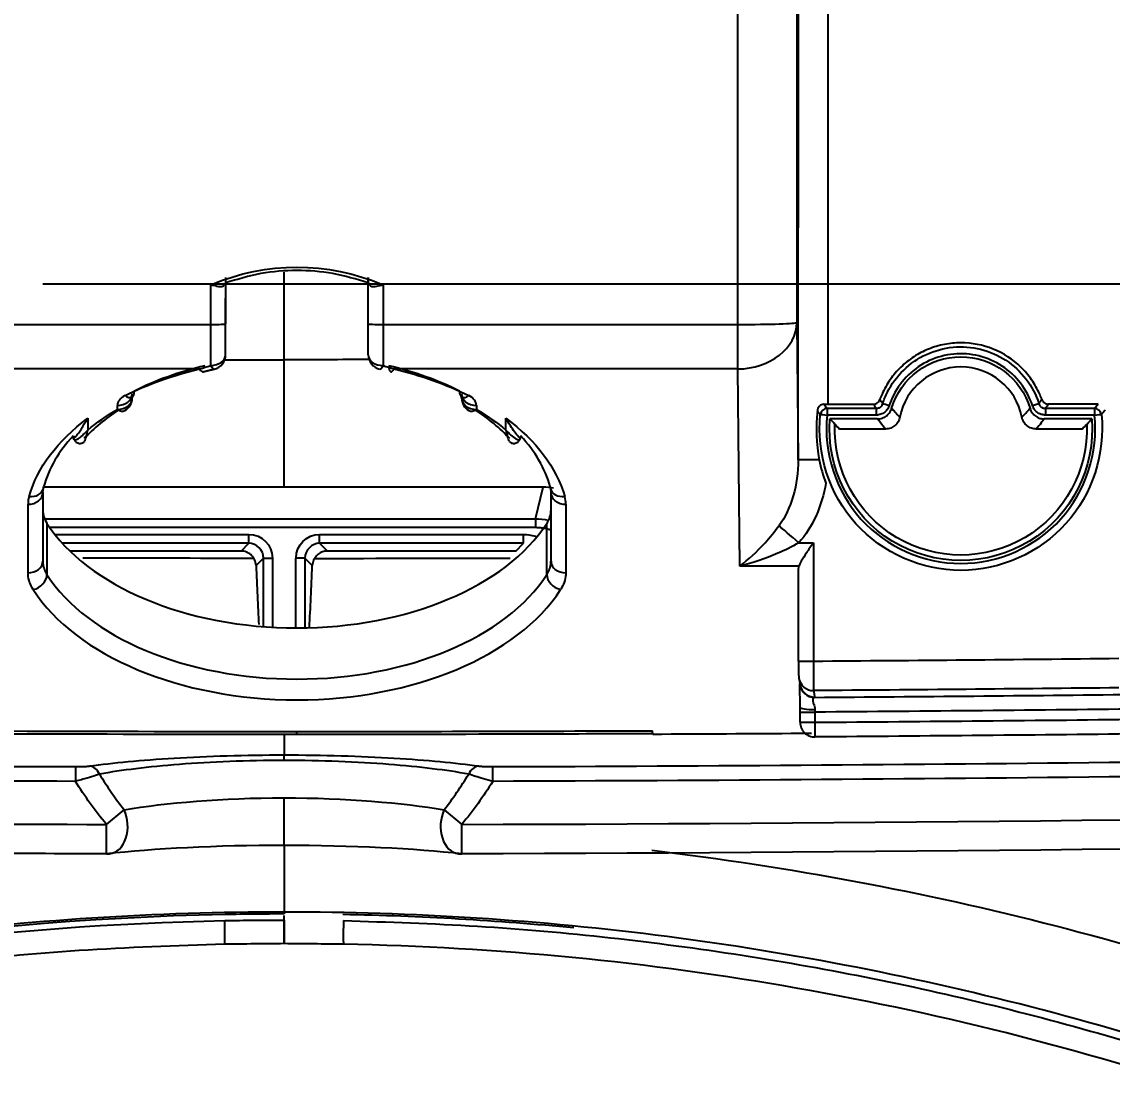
# Model space of a CAD drawing. Header units: millimetres. Extents: x 28 to 2974, y 8 to 3716.
# Drawn here: x 1849.58 to 1886.49, y 1207.43 to 1243.39 of the extents above; entities that cross this region are included whole.
import ezdxf

# ---------------------------------------------------------------- set-up
doc = ezdxf.new("R2010")
doc.units = ezdxf.units.MM
doc.layers.get('Defpoints').update_dxf_attribs({"linetype": 'CONTINUOUS'})
doc.layers.add('1LINE', color=7, linetype='CONTINUOUS')
doc.styles.add('Annotative', font='malgun.ttf')
doc.dimstyles.new('WOO', dxfattribs={"dimtxt": 20, "dimasz": 2, "dimexe": 1.25, "dimexo": 0.3, "dimgap": 1, "dimtad": 1, "dimdec": 1, "dimzin": 1, "dimdsep": 46, "dimtxsty": 'Annotative', "dimcen": 0, "dimclrd": 1, "dimclre": 1, "dimclrt": 2, "dimadec": 0, "dimazin": 0, "dimtfac": 1, "dimtdec": 1, "dimtofl": 0, "dimtmove": 0, "dimatfit": 3, "dimfxl": 0, "dimarcsym": 0})

# ---------------------------------------------------------------- blocks, each defined once
blk = doc.blocks.new('*D12')
at = {"layer": '1LINE', "color": 1, "lineweight": -2}
for p, q in [((1929.416, 1310.67), (2169.11, 1310.67)), ((2167.86, 1308.67), (2167.86, 861.29)), ((1858.761, 859.29), (2169.11, 859.29))]:
    blk.add_line(p, q, dxfattribs=at)
at = {"layer": '1LINE', "color": 1}
for points in [[(2167.527, 1308.67), (2168.193, 1308.67), (2167.86, 1310.67)], [(2167.527, 861.29), (2168.193, 861.29), (2167.86, 859.29)]]:
    blk.add_solid(points, dxfattribs=at)
at = {"layer": 'Defpoints', "color": 0}
for p in [(1929.116, 1310.67), (1858.461, 859.29), (2167.86, 859.29)]:
    blk.add_point(p, dxfattribs=at)
at = {"layer": '1LINE', "color": 2, "insert": (2156.473, 1084.98), "char_height": 20, "attachment_point": 5, "rotation": 90, "style": 'Annotative'}
blk.add_mtext('451', dxfattribs=at)
blk = doc.blocks.new('*D13')
at = {"layer": '1LINE', "color": 1, "lineweight": -2}
for p, q in [((1929.416, 1349.07), (2224.099, 1349.07)), ((2222.849, 1347.07), (2222.849, 861.29)), ((1858.761, 859.29), (2224.099, 859.29))]:
    blk.add_line(p, q, dxfattribs=at)
at = {"layer": '1LINE', "color": 1}
for points in [[(2222.516, 1347.07), (2223.183, 1347.07), (2222.849, 1349.07)], [(2222.516, 861.29), (2223.183, 861.29), (2222.849, 859.29)]]:
    blk.add_solid(points, dxfattribs=at)
at = {"layer": 'Defpoints', "color": 0}
for p in [(1929.116, 1349.07), (1858.461, 859.29), (2222.849, 859.29)]:
    blk.add_point(p, dxfattribs=at)
at = {"layer": '1LINE', "color": 2, "insert": (2211.517, 1104.18), "char_height": 20, "attachment_point": 5, "rotation": 90, "style": 'Annotative'}
blk.add_mtext('490', dxfattribs=at)

msp = doc.modelspace()

# ---------------------------------------------------------------- linework, layer by layer
at = {"layer": '1LINE', "linetype": 'Continuous'}
for p, q in [((1875.861, 1228.566), (1875.87, 1257.907)), ((1876.87, 1257.906), (1876.862, 1230.45)), ((1875.811, 1249.559), (1875.811, 1233.217)), ((1873.811, 1233.148), (1873.811, 1249.49)), ((1930.293, 1234.511), (1850.293, 1234.511)), ((1855.978, 1233.148), (1855.978, 1234.492)), ((1856.478, 1234.737), (1856.478, 1233.165)), ((1861.308, 1233.165), (1861.308, 1234.739)), ((1861.308, 1234.738), (1861.308, 1234.551)), ((1861.808, 1234.492), (1861.808, 1233.148)), ((1856.479, 1232.123), (1856.479, 1234.04)), ((1843.976, 1233.148), (1855.978, 1233.148)), ((1861.808, 1233.148), (1873.811, 1233.148)), ((1873.811, 1231.641), (1873.811, 1233.148)), ((1875.811, 1233.217), (1875.861, 1228.566)), ((1858.461, 1227.637), (1858.461, 1231.955)), ((1855.602, 1231.641), (1843.976, 1231.641)), ((1873.811, 1231.641), (1862.184, 1231.641)), ((1873.883, 1224.967), (1873.811, 1231.641)), ((1853.318, 1230.8), (1853.318, 1230.665)), ((1864.468, 1230.666), (1864.468, 1230.8)), ((1852.818, 1230.271), (1852.818, 1230.406)), ((1853.275, 1230.672), (1853.3, 1230.687)), ((1864.486, 1230.687), (1864.512, 1230.672)), ((1864.968, 1230.406), (1864.968, 1230.272)), ((1876.862, 1230.45), (1878.403, 1230.45)), ((1886.013, 1230.45), (1884.326, 1230.45)), ((1876.838, 1230.313), (1876.838, 1230.081)), ((1876.838, 1230.313), (1878.501, 1230.313)), ((1878.501, 1230.081), (1876.838, 1230.081)), ((1878.501, 1230.313), (1878.501, 1230.081)), ((1884.228, 1230.313), (1884.228, 1230.081)), ((1884.228, 1230.313), (1885.891, 1230.313)), ((1885.891, 1230.081), (1884.228, 1230.081)), ((1885.891, 1230.313), (1885.891, 1230.081)), ((1851.818, 1229.972), (1851.818, 1229.573)), ((1865.968, 1229.574), (1865.968, 1229.972)), ((1878.544, 1229.95), (1876.931, 1229.95)), ((1885.798, 1229.95), (1884.185, 1229.95)), ((1851.318, 1229.347), (1851.318, 1229.38)), ((1866.468, 1229.38), (1866.468, 1229.348)), ((1878.811, 1229.608), (1877.26, 1229.608)), ((1885.469, 1229.608), (1883.917, 1229.608)), ((1850.293, 1227.457), (1850.293, 1225.134)), ((1858.461, 1227.637), (1850.322, 1227.637)), ((1867.229, 1227.637), (1858.461, 1227.637)), ((1866.963, 1226.57), (1867.229, 1227.637)), ((1867.493, 1225.135), (1867.493, 1227.455)), ((1849.793, 1224.74), (1849.793, 1227.063)), ((1867.993, 1227.061), (1867.993, 1224.741)), ((1850.293, 1226.57), (1866.963, 1226.57)), ((1866.963, 1226.57), (1866.963, 1226.27)), ((1866.963, 1226.27), (1850.531, 1226.27)), ((1850.7, 1226.041), (1857.265, 1226.041)), ((1857.265, 1225.741), (1857.265, 1226.041)), ((1859.662, 1226.041), (1866.565, 1226.041)), ((1859.662, 1225.741), (1859.662, 1226.041)), ((1866.565, 1225.741), (1866.565, 1226.041)), ((1857.265, 1225.741), (1850.954, 1225.741)), ((1857.002, 1225.479), (1857.265, 1225.741)), ((1859.662, 1225.741), (1859.925, 1225.479)), ((1866.565, 1225.741), (1859.662, 1225.741)), ((1866.302, 1225.479), (1866.565, 1225.741)), ((1875.878, 1225.755), (1876.373, 1225.755)), ((1876.373, 1225.755), (1876.372, 1221.753)), ((1857.002, 1225.479), (1851.208, 1225.479)), ((1857.765, 1225.241), (1857.513, 1224.99)), ((1857.765, 1222.92), (1857.765, 1225.241)), ((1857.765, 1225.241), (1858.065, 1225.241)), ((1858.065, 1225.241), (1858.065, 1222.9)), ((1859.162, 1225.241), (1858.862, 1225.241)), ((1858.862, 1222.877), (1858.862, 1225.241)), ((1859.414, 1224.99), (1859.162, 1225.241)), ((1859.162, 1225.241), (1859.162, 1222.879)), ((1866.302, 1225.479), (1859.925, 1225.479)), ((1875.887, 1224.967), (1873.883, 1224.967)), ((1875.872, 1221.754), (1875.873, 1224.874)), ((1875.916, 1220.965), (1875.915, 1220.986)), ((1875.924, 1220.197), (1875.916, 1220.965)), ((1875.924, 1219.684), (1875.924, 1220.027)), ((1875.924, 1220.027), (1876.424, 1220.027)), ((1876.424, 1220.027), (1876.424, 1219.684)), ((1875.924, 1219.684), (1876.424, 1219.684)), ((1876.424, 1219.684), (1876.427, 1219.184)), ((1870.934, 1219.273), (1870.932, 1219.398)), ((1851.399, 1218.18), (1851.397, 1217.683)), ((1865.525, 1217.683), (1865.524, 1218.18)), ((1852.45, 1216.225), (1853.045, 1216.72)), ((1863.877, 1216.72), (1864.472, 1216.225)), ((1852.447, 1215.225), (1852.45, 1216.225)), ((1864.475, 1215.225), (1864.472, 1216.225))]:
    msp.add_line(p, q, dxfattribs=at)
for centre, radius, start, end in [((1855.979, 1232.123), 0.5, 282.9182, 0), ((1861.809, 1232.123), 0.5, 180.0696, 257.0782), ((1881.364, 1229.608), 2.102, 11.0661, 168.9339), ((1852.818, 1230.665), 0.5, 300.4341, 0), ((1864.968, 1230.666), 0.5, 180, 239.5692), ((1876.424, 1219.684), 0.5, 179.9825, 270.4104), ((1852.45, 1216.225), 1, 269.8562, 276.0954), ((1864.472, 1216.225), 1, 263.9046, 270.1438)]:
    msp.add_arc(centre, radius, start, end, dxfattribs=at)
at = {"layer": '1LINE', "linetype": 'Continuous', "extrusion": (0, 0, -1)}
for radius, start, end in [(2.444, 16.6111, 163.3889), (4.447, 175.587, 4.413), (4.264, 177.8662, 2.1338)]:
    msp.add_arc((-1881.364, 1229.608), radius, start, end, dxfattribs=at)
for centre, major_axis, ratio, start_param, end_param in [((1858.893, 1217.644), (0, 17.446), 0.643111, 6.020324, 6.545956), ((1856.479, 1233.217), (0.001, -1.5), 0.000657, 0.753374, 1.535977), ((1861.309, 1233.217), (0.001, -1.5), 0.000657, 0.752898, 1.535977), ((1858.893, 1226.352), (9.2, 0), 0.615661, 4.0278, 4.346589), ((1858.893, 1226.352), (9.2, 0), 0.615661, 5.078189, 5.396974), ((1876.862, 1230.05), (1, 0), 0.4, 4.569444, 4.712535), ((1858.893, 1226.352), (8.8, 0), 0.615661, 3.778392, 3.950393), ((1858.893, 1226.352), (8.8, 0), 0.615661, 5.474313, 5.646299), ((1858.893, 1226.352), (9.2, 0), 0.615661, 3.314769, 3.835078), ((1858.893, 1226.352), (9.2, 0), 0.615661, 5.589696, 6.110383), ((1873.861, 1228.587), (0.033, -3.019), 0.662435, 4.726546, 5.559645), ((1873.861, 1228.587), (0.041, -3.807), 0.787989, 4.934779, 5.559645), ((1857.265, 1225.241), (0.566, 0.566), 0.999924, 5.497825, 7.068545), ((1859.663, 1225.241), (0.566, -0.566), 0.999924, 2.356233, 3.926953), ((1866.564, 1224.741), (-0.919, -0.919), 0.999924, 2.356233, 2.714404), ((1876.373, 1224.877), (0.5, 0), 0.781289, 3.133484, 3.375648)]:
    msp.add_ellipse(centre, major_axis=major_axis, ratio=ratio, start_param=start_param, end_param=end_param, dxfattribs=at)
at = {"layer": '1LINE', "linetype": 'Continuous'}
for centre, major_axis, ratio, start_param, end_param in [((1855.978, 1233.165), (0.5, 0), 0.034812, 4.71237, 6.282528), ((1861.808, 1233.165), (0.5, 0), 0.034812, 3.140935, 4.71237), ((1873.811, 1233.217), (-2, 0), 0.034812, 1.570796, 3.132847), ((1873.811, 1233.217), (-2, -0.022), 0.787993, 1.562244, 3.127436), ((1855.979, 1232.123), (0.5, 0.001), 0.729385, 4.711502, 6.282225), ((1861.809, 1232.123), (0.5, 0.001), 0.72971, 3.140632, 4.711501), ((1855.602, 1232.035), (0.115, -0.487), 0.281869, 5.586499, 6.322334), ((1855.979, 1232.123), (0.112, -0.487), 0.231864, 5.503201, 6.283221), ((1861.809, 1232.123), (0.112, 0.487), 0.232128, 3.141558, 3.92114), ((1862.184, 1232.035), (0.115, 0.487), 0.281869, 2.42527, 3.838279), ((1852.818, 1230.8), (0.5, 0), 0.788011, 4.712387, 6.283185), ((1853.518, 1230.406), (-0.7, 0), 0.615661, 5.396978, 6.283187), ((1853.076, 1231.134), (0.225, -0.447), 0.498302, 5.493541, 6.302848), ((1853.076, 1231.134), (0.225, -0.447), 0.498302, 0.019668, 0.781154), ((1864.711, 1231.134), (0.225, 0.447), 0.4983, 2.36044, 3.141191), ((1864.968, 1230.8), (0.5, 0), 0.788011, 3.141592, 4.712387), ((1864.711, 1231.134), (0.225, 0.447), 0.4983, 3.141206, 3.931235), ((1864.268, 1230.406), (-0.7, 0), 0.615661, 3.141594, 4.027804), ((1852.818, 1230.665), (0.5, 0), 0.788011, 4.712387, 6.283185), ((1864.968, 1230.666), (0.5, 0), 0.788011, 3.141593, 4.712387), ((1878.942, 1230.401), (-0.238, 0.078), 0.000006, 0.380485, 1.570798), ((1883.787, 1230.401), (0.238, 0.078), 0.000006, 4.712387, 5.90268), ((1852.818, 1230.665), (0.253, -0.431), 0.544017, 5.459377, 6.283162), ((1864.968, 1230.666), (0.253, 0.431), 0.543975, 3.141612, 3.965367), ((1876.838, 1230.081), (0.186, 0.167), 0.880524, 0.900315, 2.241282), ((1876.838, 1230.081), (0.249, -0.026), 0.000006, 3.521932, 4.71233), ((1885.891, 1230.081), (-0.186, 0.167), 0.880491, 4.041749, 5.383031), ((1885.891, 1230.081), (0.249, 0.026), 0.000006, 4.712463, 5.902889), ((1876.861, 1228.566), (-1, 0), 0.000006, 5.005123, 6.274469), ((1849.793, 1227.457), (0.5, 0), 0.788011, 4.712387, 6.283185), ((1849.831, 1227.722), (0.481, -0.137), 0.776224, 4.929463, 6.292444), ((1849.831, 1227.722), (0.481, -0.137), 0.776224, 0.009264, 0.217077), ((1867.956, 1227.72), (-0.481, -0.136), 0.776275, 6.066564, 6.273958), ((1867.956, 1227.72), (-0.481, -0.136), 0.776275, 6.273957, 7.637358), ((1867.993, 1227.455), (-0.5, 0), 0.788011, 0, 1.570794), ((1852.293, 1227.063), (-2.5, 0), 0.615661, 6.110009, 6.283187), ((1865.493, 1227.061), (-2.5, 0), 0.615661, 3.141594, 3.314395), ((1858.893, 1228.479), (-9.1, 0), 0.615661, 0.377636, 2.764166), ((1875.878, 1225.755), (-0.753, 0.658), 0.000005, 4.712393, 5.803574), ((1849.793, 1225.134), (0.5, 0), 0.788011, 4.712387, 6.283185), ((1867.993, 1225.135), (-0.5, 0), 0.788011, 0, 1.570794), ((1849.97, 1224.567), (0.42, 0.271), 0.732486, 4.271434, 5.84223), ((1858.893, 1226.746), (9.1, 0), 0.615661, 3.519231, 5.905761), ((1867.817, 1224.568), (-0.42, 0.271), 0.732548, 0.440747, 2.011543), ((1858.893, 1226.352), (-9.6, 0), 0.615661, 0.377638, 2.764168), ((1876.372, 1221.753), (0.5, 0), 0.000006, 3.132649, 4.712389), ((1876.376, 1221.254), (0.493, 0.086), 0.998718, 2.968572, 3.141512), ((1876.376, 1221.254), (0.493, 0.086), 0.998718, 3.141507, 4.547222), ((1876.41, 1221.026), (0.265, -0.424), 0.99549, 4.276202, 5.728842), ((1876.415, 1221.032), (0.493, 0.086), 0.998718, 3.141511, 4.547236), ((1876.424, 1220.197), (0.5, 0.001), 0.170269, 3.132748, 4.7134), ((1851.87, 1217.704), (-0.068, 0.495), 0.791053, 5.070539, 6.108694), ((1865.052, 1217.704), (-0.068, -0.495), 0.791053, 3.316084, 4.354239), ((1852.45, 1216.225), (0.106, -0.994), 0.713221, 0.000028, 2.013905), ((1864.472, 1216.225), (-0.106, -0.994), 0.713221, 4.26928, 6.283157)]:
    msp.add_ellipse(centre, major_axis=major_axis, ratio=ratio, start_param=start_param, end_param=end_param, dxfattribs=at)
for points, knots in [([(1861.308, 1234.554), (1860.911, 1234.674), (1860.123, 1234.911), (1858.893, 1235.005), (1857.662, 1234.911), (1856.875, 1234.673), (1856.478, 1234.553)], [0, 0, 0, 0, 0.252159, 0.499995, 0.747833, 1, 1, 1, 1]), ([(1855.978, 1234.492), (1856.012, 1234.486), (1856.123, 1234.468), (1856.281, 1234.418), (1856.41, 1234.436), (1856.441, 1234.512), (1856.455, 1234.545)], [0, 0, 0, 0, 0.157878, 0.508481, 0.782783, 1, 1, 1, 1]), ([(1861.331, 1234.546), (1861.345, 1234.512), (1861.376, 1234.436), (1861.503, 1234.421), (1861.664, 1234.457), (1861.772, 1234.484), (1861.808, 1234.492)], [0, 0, 0, 0, 0.217337, 0.491816, 0.835272, 1, 1, 1, 1]), ([(1884.107, 1230.603), (1884.085, 1230.667), (1884.059, 1230.729), (1883.956, 1230.961), (1883.865, 1231.123), (1883.652, 1231.43), (1883.528, 1231.575), (1883.127, 1231.963), (1882.808, 1232.172), (1882.109, 1232.454), (1881.74, 1232.526), (1881.175, 1232.526), (1880.988, 1232.508), (1880.624, 1232.437), (1880.442, 1232.383), (1880.094, 1232.242), (1879.929, 1232.156), (1879.617, 1231.953), (1879.468, 1231.834), (1879.2, 1231.574), (1879.079, 1231.433), (1878.864, 1231.125), (1878.772, 1230.96), (1878.669, 1230.729), (1878.644, 1230.667), (1878.621, 1230.603)], [0, 0, 0, 0, 0.028151, 0.028151, 0.106782, 0.106782, 0.185413, 0.185413, 0.342675, 0.342675, 0.499938, 0.499938, 0.578569, 0.578569, 0.6572, 0.6572, 0.735831, 0.735831, 0.814462, 0.814462, 0.893093, 0.893093, 0.971724, 0.971724, 1, 1, 1, 1]), ([(1878.722, 1230.473), (1878.764, 1230.603), (1878.816, 1230.731), (1879.017, 1231.131), (1879.206, 1231.389), (1879.652, 1231.822), (1879.916, 1232.003), (1880.481, 1232.263), (1880.79, 1232.347), (1881.409, 1232.406), (1881.729, 1232.383), (1882.334, 1232.233), (1882.628, 1232.105), (1883.149, 1231.764), (1883.383, 1231.546), (1883.761, 1231.052), (1883.91, 1230.769), (1884.007, 1230.473)], [0, 0, 0, 0, 0.058481, 0.058481, 0.192764, 0.192764, 0.327361, 0.327361, 0.461624, 0.461624, 0.596313, 0.596313, 0.731129, 0.731129, 0.865452, 0.865452, 1, 1, 1, 1]), ([(1883.787, 1230.401), (1883.698, 1230.672), (1883.561, 1230.932), (1883.214, 1231.384), (1883, 1231.584), (1882.522, 1231.897), (1882.253, 1232.014), (1881.698, 1232.151), (1881.405, 1232.173), (1880.838, 1232.118), (1880.555, 1232.042), (1880.037, 1231.803), (1879.795, 1231.637), (1879.386, 1231.24), (1879.213, 1231.004), (1879.029, 1230.637), (1878.981, 1230.52), (1878.942, 1230.401)], [0, 0, 0, 0, 0.134539, 0.134539, 0.268888, 0.268888, 0.403716, 0.403716, 0.538389, 0.538389, 0.672659, 0.672659, 0.807244, 0.807244, 0.941557, 0.941557, 1, 1, 1, 1]), ([(1876.719, 1230.446), (1876.696, 1230.445), (1876.672, 1230.439), (1876.629, 1230.421), (1876.608, 1230.408), (1876.573, 1230.376), (1876.558, 1230.357), (1876.532, 1230.312), (1876.521, 1230.286), (1876.512, 1230.247), (1876.509, 1230.234), (1876.508, 1230.222)], [0, 0, 0, 0, 0.212275, 0.212275, 0.424111, 0.424111, 0.642114, 0.642114, 0.886811, 0.886811, 1, 1, 1, 1]), ([(1876.719, 1230.446), (1876.729, 1230.435), (1876.739, 1230.424), (1876.778, 1230.38), (1876.808, 1230.346), (1876.838, 1230.313)], [0, 0, 0, 0, 0.249293, 0.249293, 1, 1, 1, 1]), ([(1878.403, 1230.45), (1878.429, 1230.45), (1878.456, 1230.455), (1878.505, 1230.472), (1878.529, 1230.485), (1878.569, 1230.517), (1878.586, 1230.536), (1878.608, 1230.572), (1878.616, 1230.588), (1878.621, 1230.603)], [0, 0, 0, 0, 0.276801, 0.276801, 0.554401, 0.554401, 0.822508, 0.822508, 1, 1, 1, 1]), ([(1878.501, 1230.313), (1878.49, 1230.329), (1878.478, 1230.345), (1878.454, 1230.378), (1878.442, 1230.396), (1878.421, 1230.426), (1878.412, 1230.438), (1878.403, 1230.45)], [0, 0, 0, 0, 0.347565, 0.347565, 0.730744, 0.730744, 1, 1, 1, 1]), ([(1878.501, 1230.313), (1878.528, 1230.311), (1878.556, 1230.313), (1878.602, 1230.326), (1878.621, 1230.335), (1878.643, 1230.349), (1878.648, 1230.353), (1878.67, 1230.371), (1878.685, 1230.39), (1878.698, 1230.412), (1878.699, 1230.414), (1878.71, 1230.434), (1878.717, 1230.454), (1878.722, 1230.473)], [0, 0, 0, 0, 0.277003, 0.277003, 0.480586, 0.480586, 0.539452, 0.539452, 0.769035, 0.769035, 0.795591, 0.795591, 1, 1, 1, 1]), ([(1878.942, 1230.401), (1878.93, 1230.365), (1878.914, 1230.329), (1878.867, 1230.253), (1878.833, 1230.214), (1878.753, 1230.15), (1878.705, 1230.124), (1878.606, 1230.09), (1878.553, 1230.081), (1878.501, 1230.081)], [0, 0, 0, 0, 0.197846, 0.197846, 0.458865, 0.458865, 0.729849, 0.729849, 1, 1, 1, 1]), ([(1878.621, 1230.603), (1878.621, 1230.603), (1878.622, 1230.603), (1878.63, 1230.592), (1878.639, 1230.58), (1878.661, 1230.552), (1878.674, 1230.535), (1878.698, 1230.503), (1878.71, 1230.488), (1878.722, 1230.473)], [0, 0, 0, 0, 0.000094, 0.000094, 0.269265, 0.269265, 0.652484, 0.652484, 1, 1, 1, 1]), ([(1884.228, 1230.081), (1884.189, 1230.081), (1884.151, 1230.086), (1884.064, 1230.107), (1884.017, 1230.127), (1883.93, 1230.183), (1883.891, 1230.22), (1883.828, 1230.303), (1883.803, 1230.351), (1883.787, 1230.401)], [0, 0, 0, 0, 0.197457, 0.197457, 0.458591, 0.458591, 0.729714, 0.729714, 1, 1, 1, 1]), ([(1884.007, 1230.473), (1884.012, 1230.48), (1884.017, 1230.486), (1884.035, 1230.509), (1884.048, 1230.526), (1884.074, 1230.559), (1884.086, 1230.576), (1884.102, 1230.596), (1884.105, 1230.6), (1884.107, 1230.603), (1884.107, 1230.603), (1884.107, 1230.603)], [0, 0, 0, 0, 0.148414, 0.148414, 0.531607, 0.531607, 0.914872, 0.914872, 0.999907, 0.999907, 1, 1, 1, 1]), ([(1884.007, 1230.473), (1884.013, 1230.447), (1884.024, 1230.421), (1884.051, 1230.381), (1884.065, 1230.366), (1884.086, 1230.349), (1884.091, 1230.346), (1884.115, 1230.33), (1884.137, 1230.322), (1884.162, 1230.316), (1884.165, 1230.316), (1884.187, 1230.312), (1884.208, 1230.311), (1884.228, 1230.313)], [0, 0, 0, 0, 0.277234, 0.277234, 0.480838, 0.480838, 0.539772, 0.539772, 0.770334, 0.770334, 0.796107, 0.796107, 1, 1, 1, 1]), ([(1884.107, 1230.603), (1884.116, 1230.579), (1884.129, 1230.555), (1884.162, 1230.515), (1884.182, 1230.497), (1884.227, 1230.47), (1884.251, 1230.461), (1884.292, 1230.452), (1884.309, 1230.45), (1884.326, 1230.45)], [0, 0, 0, 0, 0.276939, 0.276939, 0.554679, 0.554679, 0.822922, 0.822922, 1, 1, 1, 1]), ([(1884.326, 1230.45), (1884.323, 1230.446), (1884.32, 1230.443), (1884.305, 1230.421), (1884.293, 1230.404), (1884.268, 1230.369), (1884.255, 1230.351), (1884.238, 1230.327), (1884.233, 1230.32), (1884.228, 1230.313)], [0, 0, 0, 0, 0.085171, 0.085171, 0.468369, 0.468369, 0.851566, 0.851566, 1, 1, 1, 1]), ([(1885.891, 1230.313), (1885.921, 1230.346), (1885.951, 1230.38), (1885.991, 1230.425), (1886.002, 1230.438), (1886.013, 1230.45)], [0, 0, 0, 0, 0.728335, 0.728335, 1, 1, 1, 1]), ([(1858.461, 859.29), (1845.948, 859.283), (1833.459, 860.712), (1809.104, 866.4), (1797.472, 870.56), (1775.293, 881.515), (1764.734, 888.494), (1750.403, 900.581), (1745.888, 904.825), (1737.195, 913.585), (1733.032, 918.115), (1721.051, 932.12), (1713.747, 942.016), (1700.442, 962.872), (1694.421, 973.891), (1683.891, 996.439), (1679.396, 1007.898), (1671.757, 1031.135), (1668.598, 1042.91), (1663.638, 1066.78), (1661.818, 1078.869), (1659.316, 1103.31), (1658.652, 1115.674), (1658.128, 1140.267), (1658.258, 1152.49), (1658.853, 1176.822), (1659.291, 1188.933), (1660.26, 1210.736), (1660.788, 1220.441), (1661.424, 1230.111)], [0, 0, 0, 0, 0.078081, 0.078081, 0.156162, 0.156162, 0.234242, 0.234242, 0.273283, 0.273283, 0.312323, 0.312323, 0.390404, 0.390404, 0.468485, 0.468485, 0.546565, 0.546565, 0.624646, 0.624646, 0.702727, 0.702727, 0.780808, 0.780808, 0.858888, 0.858888, 0.936969, 0.936969, 1, 1, 1, 1]), ([(2055.505, 1230), (2056.142, 1220.292), (2056.671, 1210.549), (2057.64, 1188.675), (2058.078, 1176.54), (2058.667, 1152.216), (2058.792, 1140.025), (2058.264, 1115.589), (2057.61, 1103.349), (2055.098, 1078.821), (2053.258, 1066.591), (2045.67, 1030.277), (2037.844, 1006.559), (2022.108, 973.151), (2016.175, 962.342), (2002.781, 941.455), (1995.422, 931.543), (1983.4, 917.573), (1979.229, 913.06), (1970.531, 904.346), (1966.019, 900.131), (1951.717, 888.158), (1941.263, 881.29), (1918.911, 870.34), (1907.073, 866.183), (1883.121, 860.676), (1870.911, 859.283), (1858.461, 859.29)], [0, 0, 0, 0, 0.063029, 0.063029, 0.14111, 0.14111, 0.219191, 0.219191, 0.297272, 0.297272, 0.375352, 0.375352, 0.531514, 0.531514, 0.609595, 0.609595, 0.687676, 0.687676, 0.726717, 0.726717, 0.765757, 0.765757, 0.843838, 0.843838, 0.921919, 0.921919, 1, 1, 1, 1]), ([(1886.122, 1230.105), (1886.261, 1228.773), (1885.812, 1227.4), (1884.03, 1225.418), (1882.705, 1224.826), (1880.029, 1224.823), (1878.714, 1225.404), (1876.91, 1227.405), (1876.466, 1228.766), (1876.607, 1230.105)], [0, 0, 0, 0, 0.25, 0.25, 0.5, 0.5, 0.75, 0.75, 1, 1, 1, 1]), ([(1876.607, 1230.105), (1876.577, 1230.14), (1876.547, 1230.175), (1876.515, 1230.214), (1876.511, 1230.218), (1876.508, 1230.222)], [0, 0, 0, 0, 0.897355, 0.897355, 1, 1, 1, 1]), ([(1876.838, 1230.081), (1876.704, 1228.81), (1877.126, 1227.513), (1878.842, 1225.609), (1880.093, 1225.056), (1882.64, 1225.057), (1883.9, 1225.621), (1885.596, 1227.506), (1886.024, 1228.813), (1885.891, 1230.081)], [0, 0, 0, 0, 0.25, 0.25, 0.5, 0.5, 0.75, 0.75, 1, 1, 1, 1]), ([(1878.544, 1229.95), (1878.6, 1229.95), (1878.656, 1229.96), (1878.762, 1229.997), (1878.812, 1230.025), (1878.899, 1230.095), (1878.937, 1230.138), (1878.991, 1230.223), (1879.009, 1230.264), (1879.022, 1230.307)], [0, 0, 0, 0, 0.263628, 0.263628, 0.527273, 0.527273, 0.790687, 0.790687, 1, 1, 1, 1]), ([(1879.301, 1230.012), (1879.291, 1229.957), (1879.27, 1229.903), (1879.214, 1229.807), (1879.177, 1229.763), (1879.091, 1229.69), (1879.042, 1229.661), (1878.933, 1229.62), (1878.872, 1229.608), (1878.811, 1229.608)], [0, 0, 0, 0, 0.244849, 0.244849, 0.489718, 0.489718, 0.734324, 0.734324, 1, 1, 1, 1]), ([(1879.022, 1230.307), (1879.057, 1230.268), (1879.093, 1230.228), (1879.185, 1230.13), (1879.242, 1230.07), (1879.301, 1230.012)], [0, 0, 0, 0, 0.392739, 0.392739, 1, 1, 1, 1]), ([(1883.427, 1230.012), (1883.487, 1230.07), (1883.544, 1230.13), (1883.636, 1230.228), (1883.672, 1230.268), (1883.707, 1230.307)], [0, 0, 0, 0, 0.607261, 0.607261, 1, 1, 1, 1]), ([(1883.917, 1229.608), (1883.862, 1229.608), (1883.805, 1229.618), (1883.699, 1229.655), (1883.649, 1229.683), (1883.562, 1229.752), (1883.524, 1229.795), (1883.462, 1229.894), (1883.439, 1229.952), (1883.427, 1230.012)], [0, 0, 0, 0, 0.244849, 0.244849, 0.489718, 0.489718, 0.734325, 0.734325, 1, 1, 1, 1]), ([(1883.707, 1230.307), (1883.723, 1230.253), (1883.748, 1230.202), (1883.814, 1230.111), (1883.855, 1230.071), (1883.947, 1230.007), (1883.999, 1229.983), (1884.095, 1229.956), (1884.14, 1229.95), (1884.185, 1229.95)], [0, 0, 0, 0, 0.263628, 0.263628, 0.527273, 0.527273, 0.790687, 0.790687, 1, 1, 1, 1]), ([(1886.243, 1230.248), (1886.243, 1230.248), (1886.243, 1230.248), (1886.233, 1230.235), (1886.222, 1230.222), (1886.181, 1230.175), (1886.152, 1230.14), (1886.122, 1230.105)], [0, 0, 0, 0, 0.00009, 0.00009, 0.271583, 0.271583, 1, 1, 1, 1]), ([(1851.319, 1229.38), (1851.327, 1229.357), (1851.348, 1229.291), (1851.425, 1229.372), (1851.544, 1229.526), (1851.679, 1229.752), (1851.787, 1229.923), (1851.818, 1229.972)], [0, 0, 0, 0, 0.086823, 0.248719, 0.498044, 0.85369, 1, 1, 1, 1]), ([(1866.468, 1229.38), (1866.463, 1229.354), (1866.448, 1229.285), (1866.368, 1229.364), (1866.264, 1229.499), (1866.116, 1229.715), (1866.019, 1229.885), (1865.968, 1229.972)], [0, 0, 0, 0, 0.08608, 0.230846, 0.499543, 0.74257, 1, 1, 1, 1]), ([(1878.811, 1229.608), (1878.754, 1229.677), (1878.699, 1229.747), (1878.611, 1229.861), (1878.577, 1229.906), (1878.544, 1229.95)], [0, 0, 0, 0, 0.607271, 0.607271, 1, 1, 1, 1]), ([(1884.185, 1229.95), (1884.152, 1229.906), (1884.118, 1229.861), (1884.03, 1229.747), (1883.974, 1229.677), (1883.917, 1229.608)], [0, 0, 0, 0, 0.392729, 0.392729, 1, 1, 1, 1]), ([(1851.318, 1229.347), (1851.323, 1229.316), (1851.335, 1229.241), (1851.412, 1229.239), (1851.565, 1229.31), (1851.715, 1229.466), (1851.818, 1229.573)], [0, 0, 0, 0, 0.114012, 0.275504, 0.49937, 1, 1, 1, 1]), ([(1851.354, 1229.251), (1851.36, 1229.234), (1851.379, 1229.203), (1851.42, 1229.162), (1851.472, 1229.134), (1851.53, 1229.121), (1851.587, 1229.123), (1851.651, 1229.142), (1851.69, 1229.169), (1851.712, 1229.191)], [0, 0, 0, 0, 0.128681, 0.265577, 0.405802, 0.543853, 0.674862, 0.7955, 1, 1, 1, 1]), ([(1851.716, 1229.196), (1851.724, 1229.211), (1851.734, 1229.238), (1851.766, 1229.345), (1851.791, 1229.448), (1851.818, 1229.573)], [0, 0, 0, 0, 0.311452, 0.311452, 1, 1, 1, 1]), ([(1865.968, 1229.574), (1866.01, 1229.529), (1866.114, 1229.417), (1866.26, 1229.293), (1866.379, 1229.234), (1866.454, 1229.246), (1866.464, 1229.317), (1866.468, 1229.348)], [0, 0, 0, 0, 0.198108, 0.500758, 0.750992, 0.892984, 1, 1, 1, 1]), ([(1865.968, 1229.574), (1865.996, 1229.448), (1866.021, 1229.345), (1866.053, 1229.239), (1866.062, 1229.211), (1866.071, 1229.197)], [0, 0, 0, 0, 0.688579, 0.688579, 1, 1, 1, 1]), ([(1866.075, 1229.191), (1866.097, 1229.169), (1866.135, 1229.143), (1866.2, 1229.124), (1866.256, 1229.121), (1866.315, 1229.134), (1866.367, 1229.163), (1866.408, 1229.203), (1866.426, 1229.234), (1866.433, 1229.251)], [0, 0, 0, 0, 0.204495, 0.325132, 0.456139, 0.594189, 0.734416, 0.871314, 1, 1, 1, 1]), ([(1850.293, 1226.868), (1850.293, 1226.828), (1850.296, 1226.789), (1850.309, 1226.711), (1850.318, 1226.672), (1850.354, 1226.559), (1850.389, 1226.485), (1850.434, 1226.414)], [0, 0, 0, 0, 0.253135, 0.253135, 0.506271, 0.506271, 1, 1, 1, 1]), ([(1867.353, 1226.415), (1867.376, 1226.451), (1867.397, 1226.488), (1867.432, 1226.564), (1867.447, 1226.602), (1867.482, 1226.716), (1867.493, 1226.792), (1867.493, 1226.869)], [0, 0, 0, 0, 0.25313, 0.25313, 0.506261, 0.506261, 1, 1, 1, 1]), ([(1873.883, 1224.967), (1873.885, 1224.969), (1873.887, 1224.97), (1874.172, 1225.187), (1874.459, 1225.452), (1874.897, 1225.937), (1875.058, 1226.131), (1875.21, 1226.339)], [0, 0, 0, 0, 0.004191, 0.004191, 0.635655, 0.635655, 1, 1, 1, 1]), ([(1664.649, 1226.015), (1663.908, 1214.06), (1663.323, 1202.055), (1661.956, 1166.671), (1661.257, 1143.218), (1662.555, 1107.901), (1663.409, 1096.075), (1666.27, 1072.533), (1668.254, 1060.877), (1673.521, 1037.841), (1676.796, 1026.459), (1684.638, 1003.972), (1689.224, 992.885), (1699.694, 971.425), (1705.551, 961.091), (1718.59, 941.265), (1725.798, 931.742), (1737.613, 918.264), (1741.691, 913.929), (1750.146, 905.601), (1754.512, 901.593), (1763.674, 894.065), (1768.468, 890.542), (1778.562, 884.066), (1783.832, 881.126), (1800.056, 873.305), (1811.262, 869.413), (1834.413, 864.127), (1846.438, 862.765), (1858.461, 862.771)], [0, 0, 0, 0, 0.079119, 0.079119, 0.232599, 0.232599, 0.309339, 0.309339, 0.386079, 0.386079, 0.462819, 0.462819, 0.539559, 0.539559, 0.616299, 0.616299, 0.69304, 0.69304, 0.73141, 0.73141, 0.76978, 0.76978, 0.80815, 0.80815, 0.84652, 0.84652, 0.92326, 0.92326, 1, 1, 1, 1]), ([(1858.46, 862.771), (1870.482, 862.765), (1882.481, 864.112), (1905.915, 869.481), (1917.108, 873.412), (1938.453, 883.721), (1948.643, 890.268), (1962.574, 901.734), (1966.967, 905.78), (1975.424, 914.129), (1979.477, 918.449), (1991.163, 931.801), (1998.312, 941.234), (2011.387, 961.116), (2017.322, 971.596), (2033.065, 1003.932), (2040.724, 1026.235), (2048.589, 1060.484), (2050.574, 1072.05), (2053.453, 1095.433), (2054.331, 1107.284), (2055.674, 1142.781), (2054.973, 1166.404), (2053.607, 1201.859), (2053.024, 1213.866), (2052.285, 1225.819)], [0, 0, 0, 0, 0.076741, 0.076741, 0.153483, 0.153483, 0.230224, 0.230224, 0.268595, 0.268595, 0.306966, 0.306966, 0.383707, 0.383707, 0.460449, 0.460449, 0.613932, 0.613932, 0.690673, 0.690673, 0.767415, 0.767415, 0.920898, 0.920898, 1, 1, 1, 1]), ([(1875.878, 1225.755), (1875.648, 1225.623), (1875.408, 1225.506), (1874.748, 1225.222), (1874.319, 1225.078), (1873.89, 1224.969), (1873.887, 1224.968), (1873.883, 1224.967)], [0, 0, 0, 0, 0.36345, 0.36345, 0.994957, 0.994957, 1, 1, 1, 1]), ([(1876.373, 1225.755), (1876.372, 1225.754), (1876.371, 1225.752), (1876.291, 1225.639), (1876.211, 1225.526), (1876.073, 1225.321), (1876.012, 1225.226), (1875.93, 1225.077), (1875.902, 1225.019), (1875.887, 1224.967)], [0, 0, 0, 0, 0.006108, 0.006108, 0.40288, 0.40288, 0.755051, 0.755051, 1, 1, 1, 1]), ([(1857.435, 1225.23), (1857.421, 1225.253), (1857.406, 1225.275), (1857.353, 1225.34), (1857.308, 1225.378), (1857.211, 1225.437), (1857.157, 1225.458), (1857.069, 1225.475), (1857.035, 1225.479), (1857.002, 1225.479)], [0, 0, 0, 0, 0.156135, 0.156135, 0.486084, 0.486084, 0.810016, 0.810016, 1, 1, 1, 1]), ([(1857.513, 1224.99), (1857.51, 1225.056), (1857.493, 1225.123), (1857.451, 1225.203), (1857.444, 1225.217), (1857.435, 1225.23)], [0, 0, 0, 0, 0.832353, 0.832353, 1, 1, 1, 1]), ([(1859.492, 1225.23), (1859.479, 1225.21), (1859.468, 1225.19), (1859.431, 1225.11), (1859.417, 1225.05), (1859.414, 1224.99)], [0, 0, 0, 0, 0.247805, 0.247805, 1, 1, 1, 1]), ([(1859.925, 1225.479), (1859.87, 1225.479), (1859.814, 1225.469), (1859.71, 1225.433), (1859.66, 1225.406), (1859.573, 1225.339), (1859.535, 1225.297), (1859.501, 1225.244), (1859.496, 1225.237), (1859.492, 1225.23)], [0, 0, 0, 0, 0.316631, 0.316631, 0.633072, 0.633072, 0.952467, 0.952467, 1, 1, 1, 1]), ([(1849.97, 1224.173), (1849.866, 1224.333), (1849.807, 1224.506), (1849.794, 1224.699), (1849.793, 1224.719), (1849.793, 1224.74)], [0, 0, 0, 0, 0.894263, 0.894263, 1, 1, 1, 1]), ([(1867.993, 1224.741), (1867.993, 1224.569), (1867.945, 1224.394), (1867.841, 1224.212), (1867.83, 1224.193), (1867.817, 1224.174)], [0, 0, 0, 0, 0.894757, 0.894757, 1, 1, 1, 1]), ([(1875.872, 1221.754), (1875.872, 1221.718), (1875.872, 1221.621), (1875.873, 1221.504), (1875.873, 1221.447), (1875.873, 1221.436)], [0, 0, 0, 0, 0.301195, 0.856781, 1, 1, 1, 1]), ([(1876.372, 1221.753), (1878.092, 1221.766), (1879.811, 1221.78), (1883.257, 1221.811), (1884.984, 1221.829), (1886.711, 1221.849)], [0, 0, 0, 0, 0.498929, 0.498929, 1, 1, 1, 1]), ([(1876.372, 1221.753), (1876.373, 1221.641), (1876.373, 1221.528), (1876.374, 1221.317), (1876.375, 1221.216), (1876.376, 1221.041), (1876.377, 1220.965), (1876.378, 1220.846), (1876.378, 1220.802), (1876.379, 1220.765), (1876.38, 1220.758), (1876.38, 1220.755)], [0, 0, 0, 0, 0.221999, 0.221999, 0.444002, 0.444002, 0.665997, 0.665997, 0.887989, 0.887989, 1, 1, 1, 1]), ([(1875.873, 1221.436), (1875.873, 1221.396), (1875.874, 1221.311), (1875.875, 1221.264), (1875.877, 1221.227), (1875.879, 1221.2), (1875.886, 1221.142), (1875.914, 1221.058), (1875.946, 1220.985), (1875.974, 1220.958), (1875.975, 1220.957)], [0, 0, 0, 0, 0.208866, 0.502656, 0.565593, 0.606133, 0.666511, 0.829431, 0.992952, 1, 1, 1, 1]), ([(1886.716, 1220.85), (1884.991, 1220.83), (1883.265, 1220.813), (1879.82, 1220.781), (1878.1, 1220.767), (1876.38, 1220.755)], [0, 0, 0, 0, 0.50082, 0.50082, 1, 1, 1, 1]), ([(1876.414, 1220.526), (1876.409, 1220.525), (1876.403, 1220.522), (1876.383, 1220.506), (1876.367, 1220.49), (1876.352, 1220.445), (1876.35, 1220.419), (1876.356, 1220.38), (1876.359, 1220.371), (1876.372, 1220.319), (1876.393, 1220.271), (1876.417, 1220.185), (1876.425, 1220.149), (1876.425, 1220.112)], [0, 0, 0, 0, 0.113598, 0.113598, 0.333704, 0.333704, 0.523348, 0.523348, 0.581736, 0.581736, 0.835903, 0.835903, 1, 1, 1, 1]), ([(1876.38, 1220.755), (1876.383, 1220.738), (1876.386, 1220.721), (1876.398, 1220.647), (1876.408, 1220.59), (1876.418, 1220.533)], [0, 0, 0, 0, 0.224861, 0.224861, 1, 1, 1, 1]), ([(1858.893, 1219.268), (1858.893, 1219.262), (1858.893, 1219.266), (1858.893, 1219.291), (1858.893, 1219.314), (1858.893, 1219.352), (1858.893, 1219.361), (1858.893, 1219.371)], [0, 0, 0, 0, 0.438826, 0.438826, 0.877652, 0.877652, 1, 1, 1, 1]), ([(1870.936, 1219.295), (1870.602, 1219.293), (1870.269, 1219.292), (1868.602, 1219.285), (1867.269, 1219.281), (1863.588, 1219.271), (1861.24, 1219.268), (1858.893, 1219.268)], [0, 0, 0, 0, 0.083038, 0.083038, 0.415188, 0.415188, 1, 1, 1, 1]), ([(1876.308, 1219.302), (1876.183, 1219.301), (1876.058, 1219.3), (1874.267, 1219.289), (1872.6, 1219.28), (1870.934, 1219.273)], [0, 0, 0, 0, 0.069612, 0.069612, 1, 1, 1, 1]), ([(1851.871, 1218.201), (1852.664, 1218.31), (1853.621, 1218.403), (1855.865, 1218.539), (1857.147, 1218.579), (1858.461, 1218.579)], [0, 0, 0, 0, 0.5, 0.5, 1, 1, 1, 1]), ([(1858.461, 1218.389), (1858.461, 1218.434), (1858.461, 1218.472), (1858.461, 1218.533), (1858.461, 1218.555), (1858.461, 1218.573), (1858.461, 1218.577), (1858.461, 1218.579)], [0, 0, 0, 0, 0.421642, 0.421642, 0.843283, 0.843283, 1, 1, 1, 1]), ([(1858.461, 1218.579), (1859.775, 1218.579), (1861.057, 1218.539), (1863.301, 1218.404), (1864.258, 1218.31), (1865.051, 1218.201)], [0, 0, 0, 0, 0.5, 0.5, 1, 1, 1, 1]), ([(1851.399, 1218.18), (1851.478, 1218.18), (1851.558, 1218.181), (1851.69, 1218.186), (1851.746, 1218.189), (1851.823, 1218.196), (1851.849, 1218.198), (1851.871, 1218.201)], [0, 0, 0, 0, 0.445106, 0.445106, 0.793396, 0.793396, 1, 1, 1, 1]), ([(1858.461, 1218.389), (1857.205, 1218.39), (1855.984, 1218.34), (1853.857, 1218.173), (1852.957, 1218.059), (1852.213, 1217.928)], [0, 0, 0, 0, 0.5, 0.5, 1, 1, 1, 1]), ([(1864.709, 1217.928), (1863.965, 1218.059), (1863.065, 1218.173), (1860.938, 1218.34), (1859.716, 1218.39), (1858.461, 1218.389)], [0, 0, 0, 0, 0.5, 0.5, 1, 1, 1, 1]), ([(1865.051, 1218.201), (1865.086, 1218.197), (1865.131, 1218.193), (1865.228, 1218.186), (1865.283, 1218.184), (1865.398, 1218.181), (1865.461, 1218.18), (1865.524, 1218.18)], [0, 0, 0, 0, 0.326723, 0.326723, 0.65086, 0.65086, 1, 1, 1, 1]), ([(1852.213, 1217.928), (1852.174, 1217.914), (1852.129, 1217.898), (1851.997, 1217.854), (1851.901, 1217.824), (1851.673, 1217.757), (1851.534, 1217.719), (1851.397, 1217.683)], [0, 0, 0, 0, 0.215556, 0.215556, 0.566594, 0.566594, 1, 1, 1, 1]), ([(1865.525, 1217.683), (1865.417, 1217.711), (1865.309, 1217.741), (1865.109, 1217.798), (1865.016, 1217.826), (1864.847, 1217.88), (1864.77, 1217.906), (1864.709, 1217.928)], [0, 0, 0, 0, 0.338755, 0.338755, 0.66169, 0.66169, 1, 1, 1, 1]), ([(1858.461, 1215.515), (1858.461, 1215.503), (1858.461, 1215.511), (1858.461, 1215.562), (1858.461, 1215.607), (1858.461, 1215.727), (1858.461, 1215.804), (1858.461, 1215.981), (1858.461, 1216.082), (1858.461, 1216.294), (1858.461, 1216.407), (1858.461, 1216.631), (1858.461, 1216.745), (1858.461, 1216.948), (1858.461, 1217.043), (1858.461, 1217.125)], [0, 0, 0, 0, 0.144171, 0.144171, 0.288343, 0.288343, 0.432514, 0.432514, 0.576685, 0.576685, 0.720856, 0.720856, 0.865028, 0.865028, 1, 1, 1, 1]), ([(1852.447, 1215.23), (1849.298, 1215.238), (1846.148, 1215.252), (1839.06, 1215.297), (1835.122, 1215.331), (1831.184, 1215.375)], [0, 0, 0, 0, 0.444361, 0.444361, 1, 1, 1, 1]), ([(1858.461, 1215.519), (1858.461, 1215.49), (1858.461, 1215.461), (1858.461, 1215.209), (1858.461, 1214.98), (1858.461, 1214.546), (1858.461, 1214.336), (1858.461, 1213.963), (1858.461, 1213.796), (1858.461, 1213.526), (1858.461, 1213.42), (1858.461, 1213.295), (1858.461, 1213.264), (1858.461, 1213.259)], [0, 0, 0, 0, 0.026158, 0.026158, 0.227596, 0.227596, 0.429032, 0.429032, 0.630471, 0.630471, 0.831912, 0.831912, 1, 1, 1, 1]), ([(1870.908, 1215.35), (1875.529, 1214.801), (1880.097, 1213.945), (1893.056, 1210.609), (1901.019, 1207.433), (1908.442, 1203.389)], [0, 0, 0, 0, 0.345967, 0.345967, 1, 1, 1, 1]), ([(1858.461, 1213.259), (1856.309, 1213.259), (1854.11, 1213.19), (1849.79, 1212.913), (1847.64, 1212.705), (1841.22, 1211.875), (1836.955, 1211.039), (1824.479, 1207.759), (1816.686, 1204.586), (1809.437, 1200.57)], [0, 0, 0, 0, 0.125, 0.125, 0.25, 0.25, 0.5, 0.5, 1, 1, 1, 1]), ([(1856.469, 1213.175), (1847.1, 1212.995), (1837.798, 1211.496), (1827.57, 1208.374), (1826.178, 1207.916), (1824.8, 1207.429)], [0, 0, 0, 0, 0.862531, 0.862531, 1, 1, 1, 1]), ([(1907.484, 1200.57), (1900.236, 1204.586), (1892.442, 1207.759), (1879.967, 1211.039), (1875.702, 1211.875), (1869.282, 1212.705), (1867.132, 1212.913), (1862.811, 1213.19), (1860.612, 1213.259), (1858.461, 1213.259)], [0, 0, 0, 0, 0.5, 0.5, 0.75, 0.75, 0.875, 0.875, 1, 1, 1, 1]), ([(1813.625, 1202.483), (1820.061, 1205.678), (1827.104, 1208.284), (1841.541, 1211.844), (1848.919, 1212.824), (1856.452, 1212.97)], [0, 0, 0, 0, 0.5, 0.5, 1, 1, 1, 1]), ([(1856.45, 1212.17), (1856.455, 1212.164), (1856.458, 1212.237), (1856.459, 1212.552), (1856.456, 1212.778), (1856.452, 1212.97)], [0, 0, 0, 0, 0.5, 0.5, 1, 1, 1, 1]), ([(1858.461, 1212.189), (1858.461, 1212.186), (1858.461, 1212.199), (1858.461, 1212.252), (1858.461, 1212.294), (1858.461, 1212.401), (1858.461, 1212.467), (1858.461, 1212.616), (1858.461, 1212.7), (1858.461, 1212.852), (1858.461, 1212.921), (1858.461, 1212.989)], [0, 0, 0, 0, 0.210189, 0.210189, 0.420379, 0.420379, 0.630568, 0.630568, 0.840758, 0.840758, 1, 1, 1, 1]), ([(1858.461, 1212.989), (1858.461, 1212.9), (1858.461, 1212.809), (1858.461, 1212.64), (1858.461, 1212.559), (1858.461, 1212.419), (1858.461, 1212.358), (1858.461, 1212.263), (1858.461, 1212.228), (1858.461, 1212.194), (1858.461, 1212.187), (1858.461, 1212.189)], [0, 0, 0, 0, 0.21019, 0.21019, 0.42038, 0.42038, 0.630569, 0.630569, 0.840759, 0.840759, 1, 1, 1, 1]), ([(1860.469, 1212.97), (1860.465, 1212.778), (1860.463, 1212.552), (1860.463, 1212.237), (1860.467, 1212.164), (1860.471, 1212.17)], [0, 0, 0, 0, 0.5, 0.5, 1, 1, 1, 1]), ([(1860.469, 1212.97), (1861.982, 1212.921), (1865.001, 1212.824), (1869.503, 1212.421), (1873.967, 1211.832), (1878.394, 1211.041), (1882.779, 1210.054), (1887.117, 1208.873), (1891.392, 1207.503), (1895.577, 1205.953), (1899.649, 1204.237), (1903.597, 1202.366), (1909.211, 1199.402), (1918.471, 1193.607), (1927.936, 1185.627), (1935.608, 1177.209), (1940.962, 1170.272), (1945.097, 1163.897), (1947.798, 1158.892), (1949.46, 1155.616), (1950.759, 1152.816), (1951.692, 1150.568), (1952.15, 1149.464)], [0, 0, 0, 0, 0.036407, 0.072651, 0.108822, 0.145031, 0.181384, 0.217884, 0.254529, 0.291258, 0.327782, 0.364037, 0.400113, 0.486826, 0.639934, 0.716991, 0.783959, 0.870317, 0.917837, 0.935137, 0.968129, 1, 1, 1, 1]), ([(1856.45, 1212.17), (1854.806, 1212.115), (1851.62, 1212.008), (1847.011, 1211.571), (1842.722, 1210.982), (1837.79, 1210.089), (1832.152, 1208.754), (1825.815, 1206.799), (1820.735, 1204.855), (1816.743, 1203.112), (1814.795, 1202.163), (1813.78, 1201.669)], [0, 0, 0, 0, 0.109847, 0.212895, 0.30949, 0.399877, 0.549503, 0.699815, 0.849879, 0.921756, 1, 1, 1, 1]), ([(1951.545, 1148.837), (1948.083, 1157.552), (1943.437, 1165.703), (1931.857, 1180.752), (1924.907, 1187.548), (1913.157, 1196.059), (1909.011, 1198.631), (1900.214, 1203.207), (1895.549, 1205.211), (1885.904, 1208.496), (1880.894, 1209.786), (1870.795, 1211.567), (1865.671, 1212.069), (1860.471, 1212.17)], [0, 0, 0, 0, 0.25, 0.25, 0.5, 0.5, 0.625, 0.625, 0.75, 0.75, 0.875, 0.875, 1, 1, 1, 1])]:
    msp.add_open_spline(points, degree=3, knots=knots, dxfattribs=at)
for points, degree in [([(1858.461, 1231.955), (1858.461, 1232.984), (1858.461, 1233.978), (1858.461, 1234.914)], 3), ([(1856.478, 1234.553), (1856.47, 1234.551), (1856.462, 1234.548), (1856.455, 1234.545)], 3), ([(1861.308, 1234.554), (1861.315, 1234.551), (1861.323, 1234.548), (1861.331, 1234.546)], 3), ([(1855.979, 1231.758), (1855.979, 1232.115), (1855.979, 1232.626), (1855.978, 1233.148)], 3), ([(1861.808, 1233.148), (1861.809, 1232.626), (1861.809, 1232.115), (1861.809, 1231.758)], 3), ([(1856.401, 1231.956), (1857.087, 1231.955), (1857.774, 1231.955), (1858.461, 1231.955)], 3), ([(1861.343, 1231.957), (1860.382, 1231.956), (1859.422, 1231.955), (1858.461, 1231.955)], 3), ([(1855.781, 1231.748), (1854.918, 1231.544), (1854.108, 1231.255), (1853.392, 1230.895)], 3), ([(1855.602, 1231.641), (1855.726, 1231.68), (1855.852, 1231.72), (1855.979, 1231.758)], 3), ([(1855.717, 1231.549), (1856.091, 1231.636)], 1), ([(1861.809, 1231.758), (1861.936, 1231.719), (1862.06, 1231.68), (1862.184, 1231.641)], 3), ([(1864.395, 1230.895), (1863.678, 1231.255), (1862.868, 1231.544), (1862.005, 1231.748)], 3), ([(1852.861, 1230.256), (1852.411, 1229.963), (1852.018, 1229.636), (1851.692, 1229.286)], 3), ([(1866.095, 1229.287), (1865.768, 1229.637), (1865.374, 1229.964), (1864.924, 1230.257)], 3), ([(1876.508, 1230.222), (1876.447, 1229.668), (1876.468, 1229.105), (1876.573, 1228.566)], 3), ([(1876.931, 1229.95), (1876.987, 1229.889), (1877.045, 1229.828), (1877.104, 1229.767)], 3), ([(1877.104, 1229.767), (1877.155, 1229.714), (1877.207, 1229.661), (1877.26, 1229.608)], 3), ([(1885.469, 1229.608), (1885.522, 1229.661), (1885.574, 1229.714), (1885.625, 1229.767)], 3), ([(1885.625, 1229.767), (1885.684, 1229.828), (1885.742, 1229.889), (1885.798, 1229.95)], 3), ([(1851.318, 1229.38), (1850.832, 1228.85), (1850.494, 1228.269), (1850.323, 1227.669)], 3), ([(1867.464, 1227.667), (1867.293, 1228.267), (1866.955, 1228.85), (1866.468, 1229.38)], 3), ([(1876.573, 1228.566), (1876.624, 1228.298), (1876.695, 1228.032), (1876.796, 1227.779)], 3), ([(1850.293, 1227.457), (1850.312, 1227.585)], 1), ([(1867.575, 1227.607), (1867.461, 1227.627), (1867.345, 1227.637), (1867.229, 1227.637)], 3), ([(1867.475, 1227.583), (1867.493, 1227.455)], 1), ([(1850.434, 1226.414), (1850.434, 1225.836), (1850.434, 1225.258), (1850.434, 1224.68)], 3), ([(1866.963, 1226.57), (1867.109, 1226.57), (1867.256, 1226.553), (1867.399, 1226.521)], 3), ([(1867.353, 1224.681), (1867.353, 1225.259), (1867.353, 1225.837), (1867.353, 1226.415)], 3), ([(1867.497, 1226.184), (1867.239, 1226.27), (1866.963, 1226.27)], 2), ([(1857.765, 1225.241), (1857.765, 1225.503), (1857.526, 1225.741), (1857.265, 1225.741)], 3), ([(1859.662, 1225.741), (1859.401, 1225.741), (1859.162, 1225.503), (1859.162, 1225.241)], 3), ([(1857.435, 1225.23), (1855.507, 1225.231), (1853.58, 1225.234), (1851.652, 1225.24)], 3), ([(1859.492, 1225.23), (1861.699, 1225.231), (1863.906, 1225.235), (1866.112, 1225.242)], 3), ([(1857.513, 1224.99), (1857.543, 1224.279), (1857.574, 1223.613), (1857.604, 1222.992)], 3), ([(1859.318, 1222.899), (1859.35, 1223.546), (1859.382, 1224.244), (1859.414, 1224.99)], 3), ([(1864.472, 1216.225), (1924.162, 1216.375), (1983.838, 1218.681), (2043.362, 1223.127)], 3), ([(2043.436, 1222.136), (1983.888, 1217.688), (1924.189, 1215.38), (1864.475, 1215.23)], 3), ([(1875.884, 1221.168), (1875.903, 1221.057), (1875.922, 1220.946)], 2), ([(1876.414, 1220.526), (1880.005, 1220.552), (1883.596, 1220.585), (1887.187, 1220.626)], 3), ([(1876.418, 1220.533), (1876.419, 1220.531), (1876.417, 1220.528), (1876.414, 1220.526)], 3), ([(1875.924, 1220.027), (1875.924, 1220.084), (1875.924, 1220.141), (1875.924, 1220.197)], 3), ([(1887.78, 1220.134), (1883.995, 1220.09), (1880.209, 1220.054), (1876.424, 1220.027)], 3), ([(1876.425, 1220.112), (1876.424, 1220.084), (1876.424, 1220.055), (1876.424, 1220.027)], 3), ([(1876.424, 1219.684), (1880.21, 1219.711), (1883.995, 1219.747), (1887.78, 1219.791)], 3), ([(1841.7, 1219.425), (1847.431, 1219.389), (1853.162, 1219.372), (1858.893, 1219.371)], 3), ([(1858.893, 1219.268), (1853.187, 1219.268), (1847.48, 1219.286), (1841.774, 1219.321)], 3), ([(1858.893, 1219.371), (1862.906, 1219.371), (1866.919, 1219.38), (1870.932, 1219.398)], 3), ([(1887.78, 1219.294), (1883.996, 1219.25), (1880.212, 1219.214), (1876.427, 1219.187)], 3), ([(1858.461, 1219.231), (1858.461, 1219.008), (1858.461, 1218.794), (1858.461, 1218.579)], 3), ([(1831.2, 1218.322), (1837.933, 1218.247), (1844.666, 1218.2), (1851.399, 1218.18)], 3), ([(1865.524, 1218.18), (1872.942, 1218.202), (1880.361, 1218.257), (1887.779, 1218.345)], 3), ([(1851.397, 1217.683), (1844.667, 1217.703), (1837.937, 1217.75), (1831.207, 1217.824)], 3), ([(1852.213, 1217.928), (1852.468, 1217.511), (1852.745, 1217.106), (1853.045, 1216.72)], 3), ([(1863.877, 1216.72), (1864.177, 1217.106), (1864.454, 1217.511), (1864.709, 1217.928)], 3), ([(1887.779, 1217.848), (1880.361, 1217.76), (1872.943, 1217.705), (1865.525, 1217.683)], 3), ([(1852.45, 1216.225), (1852.067, 1216.686), (1851.716, 1217.175), (1851.397, 1217.683)], 3), ([(1865.525, 1217.683), (1865.205, 1217.175), (1864.856, 1216.687), (1864.472, 1216.225)], 3), ([(1853.045, 1216.72), (1854.452, 1216.957), (1856.375, 1217.126), (1858.461, 1217.125)], 3), ([(1858.461, 1217.125), (1860.543, 1217.126), (1862.471, 1216.957), (1863.877, 1216.72)], 3), ([(1831.205, 1216.369), (1838.286, 1216.291), (1845.368, 1216.243), (1852.45, 1216.225)], 3), ([(1858.461, 1215.515), (1856.174, 1215.516), (1854.036, 1215.4), (1852.447, 1215.23)], 3), ([(1864.475, 1215.23), (1862.895, 1215.399), (1860.745, 1215.516), (1858.461, 1215.515)], 3), ([(1858.461, 1213.194), (1857.797, 1213.194), (1857.133, 1213.188), (1856.469, 1213.175)], 3), ([(1858.461, 1213.259), (1858.461, 1213.237), (1858.461, 1213.216), (1858.461, 1213.194)], 3), ([(1858.461, 1212.989), (1858.461, 1213.041), (1858.461, 1213.094), (1858.461, 1213.146)], 3), ([(1858.461, 1212.989), (1858.461, 1213.041), (1858.461, 1213.094), (1858.461, 1213.146)], 3), ([(1868.263, 1212.72), (1865.671, 1212.972), (1863.064, 1213.125), (1860.452, 1213.175)], 3), ([(1856.452, 1212.97), (1857.122, 1212.983), (1857.791, 1212.99), (1858.461, 1212.989)], 3), ([(1858.461, 1212.189), (1857.791, 1212.183), (1857.12, 1212.177), (1856.45, 1212.17)], 3), ([(1860.471, 1212.17), (1859.801, 1212.177), (1859.131, 1212.183), (1858.461, 1212.189)], 3)]:
    msp.add_open_spline(points, degree=degree, dxfattribs=at)
for points, weights in [([(1850.293, 1225.134), (1850.293, 1224.899), (1850.434, 1224.68)], [1, 0.982226738209, 1]), ([(1867.353, 1224.681), (1867.493, 1224.9), (1867.493, 1225.135)], [1, 0.982246455599, 1])]:
    msp.add_rational_spline(points, weights, degree=2, dxfattribs=at)

# ---------------------------------------------------------------- dimensions: what is measured, and where the dimension line sits
at = {"layer": '1LINE'}
for base, p1, picture, middle in [((2222.849, 859.29), (1929.116, 1349.07), '*D13', (2222.849, 1104.18)), ((2167.86, 859.29), (1929.116, 1310.67), '*D12', (2167.86, 1084.98))]:
    dim = msp.add_linear_dim(base=base, p1=p1, p2=(1858.461, 859.29), angle=90, dimstyle='WOO', override={"dimdec": 0}, dxfattribs=at)
    dim.commit()
    dim.dimension.update_dxf_attribs({"geometry": picture, "text_midpoint": middle, "dimtype": 160})

doc.saveas('drawing.dxf')
